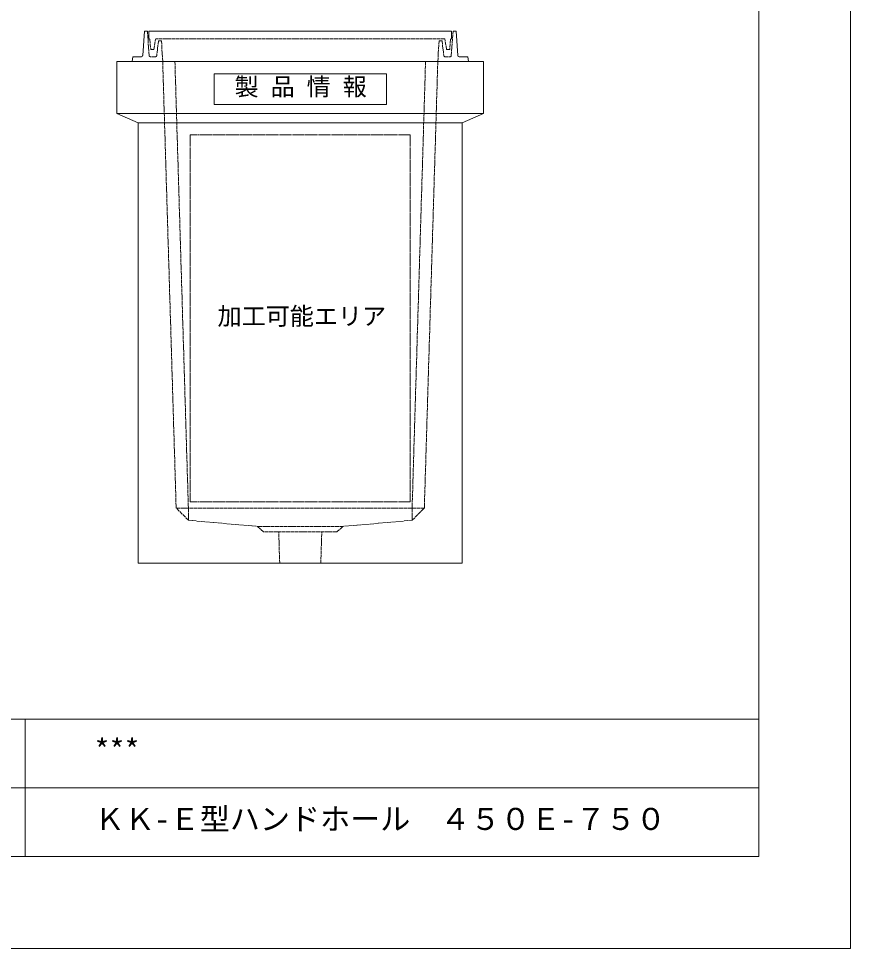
# Model space of a CAD drawing. Units: millimetres, scale not verified. Extents: x -2228 to 2228, y -1575 to 1575.
# Drawn here: x 867 to 2228, y -1575 to -55 of the extents above; entities that cross this region are included whole.
import ezdxf
from ezdxf.enums import TextEntityAlignment as Align

# ---------------------------------------------------------------- set-up
doc = ezdxf.new("R2010")
doc.units = ezdxf.units.MM
doc.header["$LTSCALE"] = 10
doc.linetypes.add('LONG_DASHED1', pattern=[7, 6, -1])
doc.linetypes.add('LONG_DOUBLE_CHAIN', pattern=[21.8, 18, -1, 0.6, -0.6, 0.6, -1])
for name, color, linetype, lineweight in [('0-0_D-TTL', 7, 'Continuous', 9), ('0-1_Defpoints', 7, 'Continuous', 9), ('0-2_D-TTL-FRAM1', 134, 'Continuous', 9), ('0-3_D-TTL-TXT', 7, 'Continuous', 9), ('0-7_D-STR', 7, 'LONG_DASHED1', 9), ('0-8_D-STR-STR1', 7, 'LONG_DASHED1', 9), ('0-9_D-STR-STR5', 1, 'LONG_DOUBLE_CHAIN', 9), ('0-A_D-STR-STR4', 134, 'LONG_DASHED1', 9)]:
    doc.layers.add(name, color=color, linetype=linetype, lineweight=lineweight)
doc.styles.add('ＭＳ ゴシック', font='')
doc.styles.get('ＭＳ ゴシック').set_extended_font_data('MS Gothic')

# ---------------------------------------------------------------- blocks, each defined once
blk = doc.blocks.new('A$C4DE05FD1')
at = {"layer": '0-0_D-TTL', "color": 134}
for p in [(57400, 38000), (2000, 2000)]:
    blk.add_line(p, (57400, 2000), dxfattribs=at)
at = {"layer": '0-1_Defpoints', "color": 134}
for p in [(59400, 42000), (0, 0)]:
    blk.add_line(p, (59400, 0), dxfattribs=at)
at = {"layer": '0-2_D-TTL-FRAM1'}
for p, q in [((19400, 5000), (57400, 5000)), ((41400, 5000), (41400, 2000)), ((32400, 3500), (57400, 3500))]:
    blk.add_line(p, q, dxfattribs=at)
blk = doc.blocks.new('A$C32744497')
at = {"layer": '0-A_D-STR-STR4', "linetype": 'Continuous'}
for p, q in [((-2550, 500), (-2577.8, 98.6)), ((-2500, 500), (-2550, 500)), ((-2475, 500), (2475, 500)), ((-2740, 80), (-2750, 0)), ((2750, 0), (-2750, 0)), ((-2597.8, 80), (-2740, 80)), ((2597.8, 80), (2740, 80)), ((2740, 80), (2750, 0))]:
    blk.add_line(p, q, dxfattribs=at)
at = {"layer": '0-A_D-STR-STR4'}
for p, q in [((-2471.3, 98.6), (-2500, 500)), ((-2475, 500), (-2475, 370)), ((2471.3, 98.6), (2500, 500)), ((-2475, 370), (-2469.2, 370)), ((-2459.2, 360.9), (-2445, 200)), ((-2395, 200), (-2365, 370)), ((-2320, 340), (-2348, 97.7)), ((-2270, 340), (-2320, 340)), ((-2250, 0), (-2270, 340)), ((-2445, 200), (-2395, 200)), ((-2367.8, 80), (-2451.4, 80)), ((2367.8, 80), (2451.4, 80))]:
    blk.add_line(p, q, dxfattribs=at)
for points in [[(2475, 500), (2475, 370), (2469.2, 370)], [(2459.2, 360.9), (2445, 200), (2395, 200), (2365, 370), (-2365, 370)], [(2250, 0), (2270, 340), (2320, 340), (2348, 97.7)]]:
    blk.add_lwpolyline(points, dxfattribs=at)
at = {"layer": '0-A_D-STR-STR4', "linetype": 'Continuous'}
blk.add_lwpolyline([(2500, 500), (2550, 500), (2577.8, 98.6)], dxfattribs=at)
at = {"layer": '0-A_D-STR-STR4'}
for centre, radius, start, end in [((-2469.2, 360), 10, 5.04245, 90), ((2469.2, 360), 10, 90, 174.95755), ((-2451.4, 100), 20, 184.08562, 270), ((-2367.8, 100), 20, 270, 353.41806), ((2367.8, 100), 20, 186.58194, 270), ((2451.4, 100), 20, 270, 355.91438)]:
    blk.add_arc(centre, radius, start, end, dxfattribs=at)
at = {"layer": '0-A_D-STR-STR4', "linetype": 'Continuous'}
for centre, start, end in [((-2597.8, 100), 270, 356.0372), ((2597.8, 100), 183.9628, 270)]:
    blk.add_arc(centre, 20, start, end, dxfattribs=at)
blk = doc.blocks.new('A$C3FC15DFF')
at = {"layer": '0-8_D-STR-STR1', "linetype": 'Continuous'}
blk.add_lwpolyline([(-1410, 0), (1410, 0), (1410, -500), (-1410, -500)], close=True, dxfattribs=at)
at = {"layer": '0-8_D-STR-STR1', "style": 'ＭＳ ゴシック'}
blk.add_text('製 品 情 報', height=288.6, dxfattribs=at).set_placement((-1074.8, -441.3), align=Align.BOTTOM_LEFT)
blk = doc.blocks.new('A$C74420085')
at = {"layer": '0-7_D-STR', "linetype": 'Continuous'}
for p, q in [((-3000, 0), (3000, 0)), ((-3000, -850), (-3000, 0)), ((3000, -850), (3000, 0)), ((-2650, -1000), (-3000, -850)), ((3000, -850), (-3000, -850)), ((2650, -1000), (3000, -850)), ((-2650, -8200), (-2650, -1000)), ((-2650, -1000), (2650, -1000)), ((2650, -8200), (2650, -1000)), ((2650, -8200), (-2650, -8200))]:
    blk.add_line(p, q, dxfattribs=at)
at = {"layer": '0-7_D-STR'}
for p, q in [((-2250, 0), (-2030, -7300)), ((-2050, 0), (-1830, -7300)), ((2050, 0), (1830, -7300)), ((2250, 0), (2030, -7300)), ((-1830, -7500), (-2030, -7300)), ((2030, -7300), (-2030, -7300)), ((-1830, -7500), (-1830, -7300)), ((1830, -7500), (2030, -7300)), ((1830, -7500), (1830, -7300)), ((-1830, -7500), (-700, -7600)), ((-600, -7690), (-700, -7600)), ((700, -7600), (-700, -7600)), ((600, -7690), (700, -7600)), ((1830, -7500), (700, -7600)), ((600, -7690), (-600, -7690)), ((-336.2, -8200), (-352.5, -7690)), ((336.2, -8200), (352.5, -7690))]:
    blk.add_line(p, q, dxfattribs=at)
at = {"layer": '0-9_D-STR-STR5'}
for points in [[(1800, -1200), (-1800, -1200), (-1800, -7200)], [(1800, -1200), (1800, -7200), (-1800, -7200)]]:
    blk.add_lwpolyline(points, dxfattribs=at)
at = {"layer": '0-8_D-STR-STR1'}
blk.add_blockref('A$C3FC15DFF', (0, -200), dxfattribs=at)

msp = doc.modelspace()

# ---------------------------------------------------------------- block references
at = {"layer": '0-0_D-TTL', "xscale": 0.075, "yscale": 0.075}
msp.add_blockref('A$C4DE05FD1', (-2227.5, -1575), dxfattribs=at)
at = {"layer": '0-7_D-STR', "xscale": 0.1, "yscale": 0.1}
msp.add_blockref('A$C74420085', (1327.5, -125), dxfattribs=at)
at = {"layer": '0-A_D-STR-STR4', "xscale": 0.1, "yscale": 0.1}
msp.add_blockref('A$C32744497', (1327.5, -125), dxfattribs=at)

# ---------------------------------------------------------------- texts
at = {"layer": '0-3_D-TTL-TXT', "style": 'ＭＳ ゴシック'}
for s, p in [('***', (990.99, -1279.65)), ('ＫＫ-Ｅ型ハンドホール\u3000４５０Ｅ-７５０', (990.99, -1392.15))]:
    msp.add_text(s, height=36.07, dxfattribs=at).set_placement(p, align=Align.BOTTOM_LEFT)
at = {"layer": '0-9_D-STR-STR5', "style": 'ＭＳ ゴシック'}
msp.add_text('加工可能エリア', height=28.89, dxfattribs=at).set_placement((1192.16, -564.34), align=Align.BOTTOM_LEFT)

doc.saveas('drawing.dxf')
